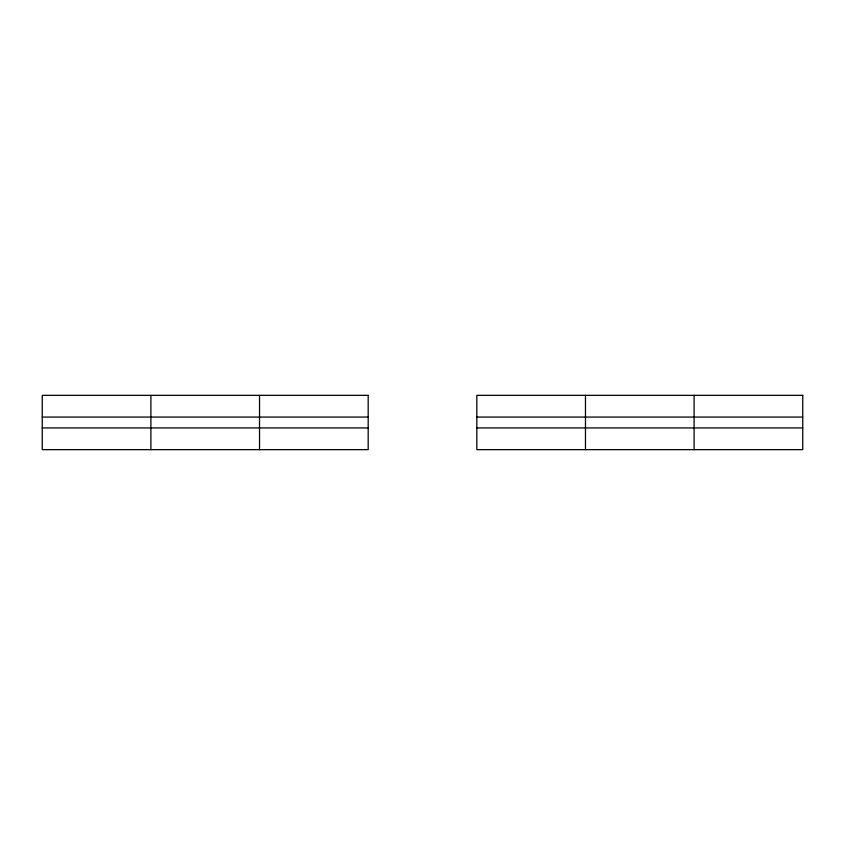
<?xml version="1.0" encoding="UTF-8"?>
<svg xmlns="http://www.w3.org/2000/svg" width="845" height="845" viewBox="0 0 845 845"><rect width="100%" height="100%" fill="white"/><g stroke="black" fill="none" stroke-linecap="round" stroke-linejoin="round"><path stroke-width="1.27" d="M42.25 417.071L368.177 417.071M476.823 417.071L802.75 417.071M42.25 427.929L368.177 427.929M476.823 427.929L802.75 427.929M694.104 395.344L694.104 449.656M585.469 395.344L585.469 449.656M259.531 395.344L259.531 449.656M150.896 395.344L150.896 449.656M368.177 395.344L42.25 395.344L42.25 449.656L368.177 449.656L368.177 395.344M802.75 395.344L476.823 395.344L476.823 449.656L802.75 449.656L802.75 395.344"/></g></svg>
